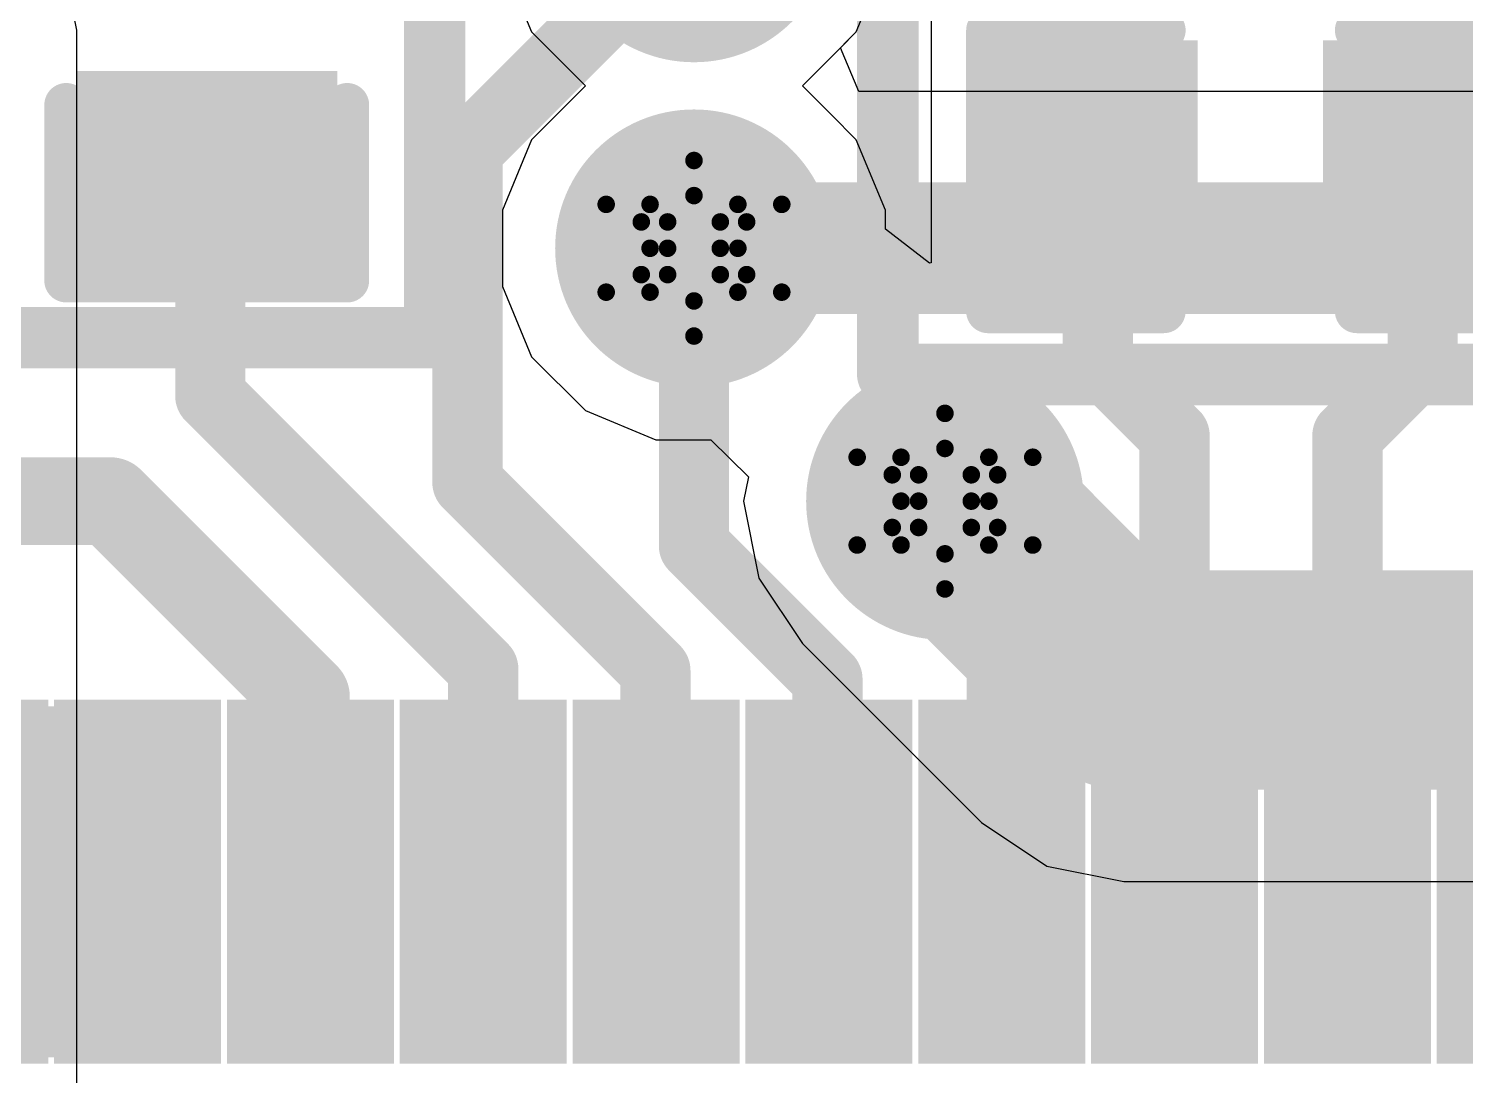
# Model space of a CAD drawing. Header units: inches. Extents: x -18 to 237, y -41 to 211.
# Drawn here: x 27.755 to 31.911, y 97.818 to 100.846 of the extents above; entities that cross this region are included whole.
import ezdxf

# ---------------------------------------------------------------- set-up
doc = ezdxf.new("R2010")
doc.units = ezdxf.units.IN
for name, color, linetype in [('Bottom Layer', 5, 'Continuous'), ('Bottom Solder', 6, 'Continuous'), ('Drill Drawing', 1, 'Continuous'), ('Top Layer', 1, 'Continuous'), ('Top Overlay', 2, 'Continuous'), ('Top Paste', 8, 'Continuous'), ('Top Solder', 216, 'Continuous'), ('Via Holes', 16, 'Continuous')]:
    doc.layers.add(name, color=color, linetype=linetype)

# ---------------------------------------------------------------- blocks, each defined once
blk = doc.blocks.new('24_VQFN__5_5_3_5__32')
at = {"layer": 'Top Layer'}
for points in [[(1.3, 1.89), (2.15, 1.89), (2.15, 1.61), (1.3, 1.61)], [(1.3, 1.39), (2.15, 1.39), (2.15, 1.11), (1.3, 1.11)], [(1.3, 0.89), (2.15, 0.89), (2.15, 0.61), (1.3, 0.61)], [(1.3, 0.39), (2.15, 0.39), (2.15, 0.11), (1.3, 0.11)], [(1.3, -0.11), (2.15, -0.11), (2.15, -0.39), (1.3, -0.39)], [(1.3, -0.61), (2.15, -0.61), (2.15, -0.89), (1.3, -0.89)], [(1.3, -1.11), (2.15, -1.11), (2.15, -1.39), (1.3, -1.39)], [(1.3, -1.61), (2.15, -1.61), (2.15, -1.89), (1.3, -1.89)]]:
    blk.add_hatch(color=1, dxfattribs=at).paths.add_polyline_path(points)
at = {"layer": 'Top Paste'}
for points in [[(1.3, 1.89), (2.15, 1.89), (2.15, 1.61), (1.3, 1.61)], [(1.3, 1.39), (2.15, 1.39), (2.15, 1.11), (1.3, 1.11)], [(1.3, 0.89), (2.15, 0.89), (2.15, 0.61), (1.3, 0.61)], [(1.3, 0.39), (2.15, 0.39), (2.15, 0.11), (1.3, 0.11)], [(1.3, -0.11), (2.15, -0.11), (2.15, -0.39), (1.3, -0.39)], [(1.3, -0.61), (2.15, -0.61), (2.15, -0.89), (1.3, -0.89)], [(1.3, -1.11), (2.15, -1.11), (2.15, -1.39), (1.3, -1.39)], [(1.3, -1.61), (2.15, -1.61), (2.15, -1.89), (1.3, -1.89)]]:
    blk.add_hatch(color=8, dxfattribs=at).paths.add_polyline_path(points)
at = {"layer": 'Top Solder'}
for points in [[(1.1984, 2.4916), (2.2516, 2.4916), (2.2516, 2.0084), (1.1984, 2.0084)], [(1.1984, 1.9916), (2.2516, 1.9916), (2.2516, 1.5084), (1.1984, 1.5084)], [(1.1984, 1.4916), (2.2516, 1.4916), (2.2516, 1.0084), (1.1984, 1.0084)], [(1.1984, 0.9916), (2.2516, 0.9916), (2.2516, 0.5084), (1.1984, 0.5084)], [(1.1984, 0.4916), (2.2516, 0.4916), (2.2516, 0.0084), (1.1984, 0.0084)], [(1.1984, -0.0084), (2.2516, -0.0084), (2.2516, -0.4916), (1.1984, -0.4916)], [(1.1984, -0.5084), (2.2516, -0.5084), (2.2516, -0.9916), (1.1984, -0.9916)], [(1.1984, -1.0084), (2.2516, -1.0084), (2.2516, -1.4916), (1.1984, -1.4916)], [(1.1984, -1.5084), (2.2516, -1.5084), (2.2516, -1.9916), (1.1984, -1.9916)], [(1.1984, -2.0084), (2.2516, -2.0084), (2.2516, -2.4916), (1.1984, -2.4916)]]:
    blk.add_hatch(color=216, dxfattribs=at).paths.add_polyline_path(points)
blk = doc.blocks.new('C___0402_146')
at = {"layer": 'Top Layer'}
for points in [[(-0.6985, -0.3175), (-0.6985, 0.3175), (-0.2413, 0.3175), (-0.2413, -0.3175)], [(0.2413, -0.3175), (0.2413, 0.3175), (0.6985, 0.3175), (0.6985, -0.3175)]]:
    blk.add_hatch(color=1, dxfattribs=at).paths.add_polyline_path(points)
at = {"layer": 'Top Paste'}
for points in [[(-0.6985, -0.3175), (-0.6985, 0.3175), (-0.2413, 0.3175), (-0.2413, -0.3175)], [(0.2413, -0.3175), (0.2413, 0.3175), (0.6985, 0.3175), (0.6985, -0.3175)]]:
    blk.add_hatch(color=8, dxfattribs=at).paths.add_polyline_path(points)
at = {"layer": 'Top Solder'}
for points in [[(-0.7585, -0.3775), (-0.7585, 0.3775), (-0.1813, 0.3775), (-0.1813, -0.3775)], [(0.1813, -0.3775), (0.1813, 0.3775), (0.7585, 0.3775), (0.7585, -0.3775)]]:
    blk.add_hatch(color=216, dxfattribs=at).paths.add_polyline_path(points)
at = {"layer": 'Top Overlay', "const_width": 0.127}
for points in [[(-0.7874, -0.4064), (-0.7874, 0.4064)], [(-0.2794, 0.4064), (-0.7874, 0.4064)], [(0.7874, 0.4064), (0.2794, 0.4064)], [(0.7874, -0.4064), (0.7874, 0.4064)], [(-0.2794, -0.4064), (-0.7874, -0.4064)], [(0.7874, -0.4064), (0.2794, -0.4064)]]:
    blk.add_lwpolyline(points, dxfattribs=at)
at = {"layer": 'Top Overlay', "const_width": 0.0635}
for points in [[(-0.8191, 0.4064, 1), (-0.7556, 0.4064, 1)], [(-0.8191, 0.4064, 1), (-0.7556, 0.4064, 1)], [(-0.3111, 0.4064, 1), (-0.2477, 0.4064, 1)], [(0.2477, 0.4064, 1), (0.3111, 0.4064, 1)], [(0.7556, 0.4064, 1), (0.8191, 0.4064, 1)], [(0.7556, 0.4064, 1), (0.8191, 0.4064, 1)], [(-0.8191, -0.4064, 1), (-0.7556, -0.4064, 1)], [(-0.8191, -0.4064, 1), (-0.7556, -0.4064, 1)], [(-0.3111, -0.4064, 1), (-0.2477, -0.4064, 1)], [(0.2477, -0.4064, 1), (0.3111, -0.4064, 1)], [(0.7556, -0.4064, 1), (0.8191, -0.4064, 1)], [(0.7556, -0.4064, 1), (0.8191, -0.4064, 1)]]:
    blk.add_lwpolyline(points, format="xyb", close=True, dxfattribs=at)
blk = doc.blocks.new('C___0402_152')
at = {"layer": 'Top Layer'}
for points in [[(-0.6985, -0.3175), (-0.6985, 0.3175), (-0.2413, 0.3175), (-0.2413, -0.3175)], [(0.2413, -0.3175), (0.2413, 0.3175), (0.6985, 0.3175), (0.6985, -0.3175)]]:
    blk.add_hatch(color=1, dxfattribs=at).paths.add_polyline_path(points)
at = {"layer": 'Top Paste'}
for points in [[(-0.6985, -0.3175), (-0.6985, 0.3175), (-0.2413, 0.3175), (-0.2413, -0.3175)], [(0.2413, -0.3175), (0.2413, 0.3175), (0.6985, 0.3175), (0.6985, -0.3175)]]:
    blk.add_hatch(color=8, dxfattribs=at).paths.add_polyline_path(points)
at = {"layer": 'Top Solder'}
for points in [[(-0.7585, -0.3775), (-0.7585, 0.3775), (-0.1813, 0.3775), (-0.1813, -0.3775)], [(0.1813, -0.3775), (0.1813, 0.3775), (0.7585, 0.3775), (0.7585, -0.3775)]]:
    blk.add_hatch(color=216, dxfattribs=at).paths.add_polyline_path(points)
at = {"layer": 'Top Overlay', "const_width": 0.127}
for points in [[(-0.7874, 0.4064), (-0.7874, -0.4064)], [(-0.2794, 0.4064), (-0.7874, 0.4064)], [(0.7874, 0.4064), (0.2794, 0.4064)], [(0.7874, 0.4064), (0.7874, -0.4064)], [(-0.2794, -0.4064), (-0.7874, -0.4064)], [(0.7874, -0.4064), (0.2794, -0.4064)]]:
    blk.add_lwpolyline(points, dxfattribs=at)
at = {"layer": 'Top Overlay', "const_width": 0.0635}
for points in [[(-0.8191, 0.4064, 1), (-0.7556, 0.4064, 1)], [(-0.8191, 0.4064, 1), (-0.7556, 0.4064, 1)], [(-0.3111, 0.4064, 1), (-0.2477, 0.4064, 1)], [(0.2477, 0.4064, 1), (0.3111, 0.4064, 1)], [(0.7556, 0.4064, 1), (0.8191, 0.4064, 1)], [(0.7556, 0.4064, 1), (0.8191, 0.4064, 1)], [(-0.8191, -0.4064, 1), (-0.7556, -0.4064, 1)], [(-0.8191, -0.4064, 1), (-0.7556, -0.4064, 1)], [(-0.3111, -0.4064, 1), (-0.2477, -0.4064, 1)], [(0.2477, -0.4064, 1), (0.3111, -0.4064, 1)], [(0.7556, -0.4064, 1), (0.8191, -0.4064, 1)], [(0.7556, -0.4064, 1), (0.8191, -0.4064, 1)]]:
    blk.add_lwpolyline(points, format="xyb", close=True, dxfattribs=at)

msp = doc.modelspace()

# ---------------------------------------------------------------- hatches: boundary and pattern name
at = {"layer": 'Bottom Layer'}
h = msp.add_hatch(color=5, dxfattribs=at)
edge = h.paths.add_edge_path()
edge.add_arc((29.6799, 100.2104), 0.3, 0, 360)
h = msp.add_hatch(color=5, dxfattribs=at)
edge = h.paths.add_edge_path()
edge.add_arc((30.406, 99.4788), 0.3, 0, 360)
at = {"layer": 'Bottom Solder'}
h = msp.add_hatch(color=6, dxfattribs=at)
edge = h.paths.add_edge_path()
edge.add_arc((29.6799, 101.1502), 0.4016, 0, 360)
h = msp.add_hatch(color=6, dxfattribs=at)
edge = h.paths.add_edge_path()
edge.add_arc((29.6799, 100.2104), 0.4016, 0, 360)
h = msp.add_hatch(color=6, dxfattribs=at)
edge = h.paths.add_edge_path()
edge.add_arc((30.406, 99.4788), 0.4016, 0, 360)
at = {"layer": 'Top Layer'}
h = msp.add_hatch(color=1, dxfattribs=at)
edge = h.paths.add_edge_path()
edge.add_arc((29.6799, 100.2104), 0.3, 0, 360)
h = msp.add_hatch(color=1, dxfattribs=at)
edge = h.paths.add_edge_path()
edge.add_arc((30.406, 99.4788), 0.3, 0, 360)
msp.add_hatch(color=1, dxfattribs=at).paths.add_polyline_path([(26.7186, 97.8692), (28.2103, 97.8692), (28.2103, 98.8852), (26.7186, 98.8852)])
at = {"layer": 'Top Solder'}
h = msp.add_hatch(color=216, dxfattribs=at)
edge = h.paths.add_edge_path()
edge.add_arc((29.6799, 101.1502), 0.4016, 0, 360)
h = msp.add_hatch(color=216, dxfattribs=at)
edge = h.paths.add_edge_path()
edge.add_arc((29.6799, 100.2104), 0.4016, 0, 360)
h = msp.add_hatch(color=216, dxfattribs=at)
edge = h.paths.add_edge_path()
edge.add_arc((30.406, 99.4788), 0.4016, 0, 360)
at = {"layer": 'Via Holes'}
h = msp.add_hatch(color=7, dxfattribs=at)
edge = h.paths.add_edge_path()
edge.add_arc((29.6799, 100.2104), 0.15, 0, 360)
h = msp.add_hatch(color=7, dxfattribs=at)
edge = h.paths.add_edge_path()
edge.add_arc((30.406, 99.4788), 0.15, 0, 360)

# ---------------------------------------------------------------- linework, layer by layer
at = {"layer": 'Bottom Layer'}
for p, q in [((29.1259, 101.04), (29.2102, 100.8364)), ((30.1496, 100.8364), (30.2339, 101.04)), ((27.8942, 100.841), (27.8745, 100.9401)), ((27.8942, 94.3386), (27.8942, 100.841)), ((29.2102, 100.8364), (29.2834, 100.7633)), ((30.1038, 100.7907), (30.1496, 100.8364)), ((30.1564, 100.6637), (30.1038, 100.7907)), ((29.2834, 100.7633), (29.3658, 100.6803)), ((29.3658, 100.6803), (29.2834, 100.5974)), ((33.3562, 100.6637), (30.1564, 100.6637)), ((29.2834, 100.5974), (29.2102, 100.5243)), ((29.2102, 100.5243), (29.1259, 100.3206)), ((29.1259, 100.3206), (29.1259, 100.1002)), ((29.1259, 100.1002), (29.2102, 99.8966)), ((29.2102, 99.8966), (29.3661, 99.7408)), ((29.3661, 99.7408), (29.5697, 99.6564)), ((29.5697, 99.6564), (29.7291, 99.6564)), ((29.7291, 99.6564), (29.8372, 99.549)), ((29.8372, 99.549), (29.8233, 99.4788)), ((29.8233, 99.4788), (29.8676, 99.2558)), ((29.8676, 99.2558), (29.9939, 99.0667)), ((29.9939, 99.0667), (30.5113, 98.5494)), ((30.5113, 98.5494), (30.7004, 98.4231)), ((30.7004, 98.4231), (30.9233, 98.3787)), ((30.9233, 98.3787), (34.5137, 98.3787))]:
    msp.add_line(p, q, dxfattribs=at)
for points, const_width in [([(29.6799, 100.2104), (33.5439, 100.2104)], 0.381), ([(30.406, 99.4788), (30.9233, 98.9614)], 0.635), ([(30.9233, 98.9614), (34.5137, 98.9614)], 0.635)]:
    msp.add_lwpolyline(points, dxfattribs=dict(at, const_width=const_width))
for points, const_width in [([(29.5847, 100.2104, 1), (29.7752, 100.2104, 1)], 0.1905), ([(30.2472, 99.4788, 1), (30.5647, 99.4788, 1)], 0.3175), ([(30.7646, 98.9614, 1), (31.0821, 98.9614, 1)], 0.3175), ([(30.7646, 98.9614, 1), (31.0821, 98.9614, 1)], 0.3175)]:
    msp.add_lwpolyline(points, format="xyb", close=True, dxfattribs=dict(at, const_width=const_width))
at = {"layer": 'Drill Drawing', "const_width": 0.0508}
for points in [[(29.5529, 100.3374), (29.6799, 100.4644)], [(29.6799, 100.4644), (29.8069, 100.3374)], [(29.6037, 100.2866), (29.6799, 100.3628)], [(29.6799, 100.3628), (29.7561, 100.2866)], [(29.4259, 100.3374), (29.5529, 100.2104)], [(29.4259, 100.3374), (29.5529, 100.3374)], [(29.8069, 100.3374), (29.9339, 100.3374)], [(29.8069, 100.2104), (29.9339, 100.3374)], [(29.5275, 100.2866), (29.6037, 100.2104)], [(29.5275, 100.2866), (29.6037, 100.2866)], [(29.7561, 100.2866), (29.8323, 100.2866)], [(29.7561, 100.2104), (29.8323, 100.2866)], [(29.4259, 100.0834), (29.5529, 100.2104)], [(29.5275, 100.1342), (29.6037, 100.2104)], [(29.7561, 100.2104), (29.8323, 100.1342)], [(29.8069, 100.2104), (29.9339, 100.0834)], [(29.5275, 100.1342), (29.6037, 100.1342)], [(29.6037, 100.1342), (29.6799, 100.058)], [(29.6799, 100.058), (29.7561, 100.1342)], [(29.7561, 100.1342), (29.8323, 100.1342)], [(29.4259, 100.0834), (29.5529, 100.0834)], [(29.5529, 100.0834), (29.6799, 99.9564)], [(29.6799, 99.9564), (29.8069, 100.0834)], [(29.8069, 100.0834), (29.9339, 100.0834)], [(30.279, 99.6058), (30.406, 99.7328)], [(30.406, 99.7328), (30.533, 99.6058)], [(30.152, 99.6058), (30.279, 99.4788)], [(30.152, 99.6058), (30.279, 99.6058)], [(30.3298, 99.555), (30.406, 99.6312)], [(30.406, 99.6312), (30.4822, 99.555)], [(30.533, 99.6058), (30.66, 99.6058)], [(30.533, 99.4788), (30.66, 99.6058)], [(30.2536, 99.555), (30.3298, 99.4788)], [(30.2536, 99.555), (30.3298, 99.555)], [(30.4822, 99.555), (30.5584, 99.555)], [(30.4822, 99.4788), (30.5584, 99.555)], [(30.152, 99.3518), (30.279, 99.4788)], [(30.2536, 99.4026), (30.3298, 99.4788)], [(30.4822, 99.4788), (30.5584, 99.4026)], [(30.533, 99.4788), (30.66, 99.3518)], [(30.2536, 99.4026), (30.3298, 99.4026)], [(30.3298, 99.4026), (30.406, 99.3264)], [(30.406, 99.3264), (30.4822, 99.4026)], [(30.4822, 99.4026), (30.5584, 99.4026)], [(30.152, 99.3518), (30.279, 99.3518)], [(30.279, 99.3518), (30.406, 99.2248)], [(30.406, 99.2248), (30.533, 99.3518)], [(30.533, 99.3518), (30.66, 99.3518)]]:
    msp.add_lwpolyline(points, dxfattribs=at)
at = {"layer": 'Drill Drawing', "const_width": 0.0254}
for points in [[(29.6672, 100.4644, 1), (29.6926, 100.4644, 1)], [(29.6672, 100.4644, 1), (29.6926, 100.4644, 1)], [(29.6672, 100.3628, 1), (29.6926, 100.3628, 1)], [(29.6672, 100.3628, 1), (29.6926, 100.3628, 1)], [(29.4132, 100.3374, 1), (29.4386, 100.3374, 1)], [(29.4132, 100.3374, 1), (29.4386, 100.3374, 1)], [(29.5402, 100.3374, 1), (29.5656, 100.3374, 1)], [(29.5402, 100.3374, 1), (29.5656, 100.3374, 1)], [(29.7942, 100.3374, 1), (29.8196, 100.3374, 1)], [(29.7942, 100.3374, 1), (29.8196, 100.3374, 1)], [(29.9212, 100.3374, 1), (29.9466, 100.3374, 1)], [(29.9212, 100.3374, 1), (29.9466, 100.3374, 1)], [(29.5148, 100.2866, 1), (29.5402, 100.2866, 1)], [(29.5148, 100.2866, 1), (29.5402, 100.2866, 1)], [(29.591, 100.2866, 1), (29.6164, 100.2866, 1)], [(29.591, 100.2866, 1), (29.6164, 100.2866, 1)], [(29.7434, 100.2866, 1), (29.7688, 100.2866, 1)], [(29.7434, 100.2866, 1), (29.7688, 100.2866, 1)], [(29.8196, 100.2866, 1), (29.845, 100.2866, 1)], [(29.8196, 100.2866, 1), (29.845, 100.2866, 1)], [(29.5402, 100.2104, 1), (29.5656, 100.2104, 1)], [(29.5402, 100.2104, 1), (29.5656, 100.2104, 1)], [(29.591, 100.2104, 1), (29.6164, 100.2104, 1)], [(29.591, 100.2104, 1), (29.6164, 100.2104, 1)], [(29.7434, 100.2104, 1), (29.7688, 100.2104, 1)], [(29.7434, 100.2104, 1), (29.7688, 100.2104, 1)], [(29.7942, 100.2104, 1), (29.8196, 100.2104, 1)], [(29.7942, 100.2104, 1), (29.8196, 100.2104, 1)], [(29.5148, 100.1342, 1), (29.5402, 100.1342, 1)], [(29.5148, 100.1342, 1), (29.5402, 100.1342, 1)], [(29.591, 100.1342, 1), (29.6164, 100.1342, 1)], [(29.591, 100.1342, 1), (29.6164, 100.1342, 1)], [(29.7434, 100.1342, 1), (29.7688, 100.1342, 1)], [(29.7434, 100.1342, 1), (29.7688, 100.1342, 1)], [(29.8196, 100.1342, 1), (29.845, 100.1342, 1)], [(29.8196, 100.1342, 1), (29.845, 100.1342, 1)], [(29.4132, 100.0834, 1), (29.4386, 100.0834, 1)], [(29.4132, 100.0834, 1), (29.4386, 100.0834, 1)], [(29.5402, 100.0834, 1), (29.5656, 100.0834, 1)], [(29.5402, 100.0834, 1), (29.5656, 100.0834, 1)], [(29.6672, 100.058, 1), (29.6926, 100.058, 1)], [(29.6672, 100.058, 1), (29.6926, 100.058, 1)], [(29.7942, 100.0834, 1), (29.8196, 100.0834, 1)], [(29.7942, 100.0834, 1), (29.8196, 100.0834, 1)], [(29.9212, 100.0834, 1), (29.9466, 100.0834, 1)], [(29.9212, 100.0834, 1), (29.9466, 100.0834, 1)], [(29.6672, 99.9564, 1), (29.6926, 99.9564, 1)], [(29.6672, 99.9564, 1), (29.6926, 99.9564, 1)], [(30.3933, 99.7328, 1), (30.4187, 99.7328, 1)], [(30.3933, 99.7328, 1), (30.4187, 99.7328, 1)], [(30.1393, 99.6058, 1), (30.1647, 99.6058, 1)], [(30.1393, 99.6058, 1), (30.1647, 99.6058, 1)], [(30.2663, 99.6058, 1), (30.2917, 99.6058, 1)], [(30.2663, 99.6058, 1), (30.2917, 99.6058, 1)], [(30.3933, 99.6312, 1), (30.4187, 99.6312, 1)], [(30.3933, 99.6312, 1), (30.4187, 99.6312, 1)], [(30.5203, 99.6058, 1), (30.5457, 99.6058, 1)], [(30.5203, 99.6058, 1), (30.5457, 99.6058, 1)], [(30.6473, 99.6058, 1), (30.6727, 99.6058, 1)], [(30.6473, 99.6058, 1), (30.6727, 99.6058, 1)], [(30.2409, 99.555, 1), (30.2663, 99.555, 1)], [(30.2409, 99.555, 1), (30.2663, 99.555, 1)], [(30.3171, 99.555, 1), (30.3425, 99.555, 1)], [(30.3171, 99.555, 1), (30.3425, 99.555, 1)], [(30.4695, 99.555, 1), (30.4949, 99.555, 1)], [(30.4695, 99.555, 1), (30.4949, 99.555, 1)], [(30.5457, 99.555, 1), (30.5711, 99.555, 1)], [(30.5457, 99.555, 1), (30.5711, 99.555, 1)], [(30.2663, 99.4788, 1), (30.2917, 99.4788, 1)], [(30.2663, 99.4788, 1), (30.2917, 99.4788, 1)], [(30.3171, 99.4788, 1), (30.3425, 99.4788, 1)], [(30.3171, 99.4788, 1), (30.3425, 99.4788, 1)], [(30.4695, 99.4788, 1), (30.4949, 99.4788, 1)], [(30.4695, 99.4788, 1), (30.4949, 99.4788, 1)], [(30.5203, 99.4788, 1), (30.5457, 99.4788, 1)], [(30.5203, 99.4788, 1), (30.5457, 99.4788, 1)], [(30.2409, 99.4026, 1), (30.2663, 99.4026, 1)], [(30.2409, 99.4026, 1), (30.2663, 99.4026, 1)], [(30.3171, 99.4026, 1), (30.3425, 99.4026, 1)], [(30.3171, 99.4026, 1), (30.3425, 99.4026, 1)], [(30.4695, 99.4026, 1), (30.4949, 99.4026, 1)], [(30.4695, 99.4026, 1), (30.4949, 99.4026, 1)], [(30.5457, 99.4026, 1), (30.5711, 99.4026, 1)], [(30.5457, 99.4026, 1), (30.5711, 99.4026, 1)], [(30.1393, 99.3518, 1), (30.1647, 99.3518, 1)], [(30.1393, 99.3518, 1), (30.1647, 99.3518, 1)], [(30.2663, 99.3518, 1), (30.2917, 99.3518, 1)], [(30.2663, 99.3518, 1), (30.2917, 99.3518, 1)], [(30.5203, 99.3518, 1), (30.5457, 99.3518, 1)], [(30.5203, 99.3518, 1), (30.5457, 99.3518, 1)], [(30.6473, 99.3518, 1), (30.6727, 99.3518, 1)], [(30.6473, 99.3518, 1), (30.6727, 99.3518, 1)], [(30.3933, 99.3264, 1), (30.4187, 99.3264, 1)], [(30.3933, 99.3264, 1), (30.4187, 99.3264, 1)], [(30.3933, 99.2248, 1), (30.4187, 99.2248, 1)], [(30.3933, 99.2248, 1), (30.4187, 99.2248, 1)]]:
    msp.add_lwpolyline(points, format="xyb", close=True, dxfattribs=at)
at = {"layer": 'Top Layer'}
for p, q in [((30.1496, 100.8364), (30.2339, 101.04)), ((30.3657, 101.0061), (30.3657, 100.1687)), ((30.0764, 100.7633), (30.1496, 100.8364)), ((29.994, 100.6803), (30.0764, 100.7633)), ((30.0764, 100.5974), (29.994, 100.6803)), ((30.1496, 100.5243), (30.0764, 100.5974)), ((30.2339, 100.3206), (30.1496, 100.5243)), ((30.2339, 100.2659), (30.2339, 100.3206)), ((30.3609, 100.1675), (30.2339, 100.2659)), ((30.3657, 100.1687), (30.3609, 100.1675))]:
    msp.add_line(p, q, dxfattribs=at)
for points, const_width in [([(30.8483, 99.8904), (30.8483, 103.8012)], 0.2032), ([(31.7881, 100.4346), (31.7881, 102.1872)], 0.2032), ([(29.0246, 100.4949), (29.6799, 101.1502)], 0.2032), ([(29.0246, 99.5323), (29.0246, 100.4949)], 0.2032), ([(28.2703, 100.4346), (28.2806, 100.4243)], 0.2032), ([(31.7881, 99.8862), (31.7881, 100.4346)], 0.2032), ([(28.2806, 99.7834), (28.2806, 100.4243)], 0.2032), ([(29.6799, 99.3497), (29.6799, 100.2104)], 0.2032), ([(30.8483, 99.8904), (31.0703, 99.6684)], 0.2032), ([(31.5703, 99.6684), (31.7881, 99.8862)], 0.2032), ([(28.2806, 99.7834), (29.0703, 98.9937)], 0.2032), ([(31.0703, 98.3782), (31.0703, 99.6684)], 0.2032), ([(31.5703, 98.3782), (31.5703, 99.6684)], 0.2032), ([(29.0246, 99.5323), (29.5683, 98.9885)], 0.2032), ([(26.1484, 99.4788), (27.9912, 99.4788)], 0.254), ([(27.9912, 99.4788), (28.5573, 98.9126)], 0.254), ([(29.6799, 99.3497), (30.0661, 98.9636)], 0.2032), ([(30.5703, 98.3782), (30.5703, 99.082)], 0.2032), ([(29.0703, 98.3782), (29.0703, 98.9937)], 0.2032), ([(29.5683, 98.3802), (29.5683, 98.9885)], 0.2032), ([(28.5573, 98.3912), (28.5573, 98.9126)], 0.254), ([(30.0661, 98.3824), (30.0661, 98.9636)], 0.2032), ([(28.5573, 98.3912), (28.5703, 98.3782)], 0.254), ([(29.5683, 98.3802), (29.5703, 98.3782)], 0.2032), ([(30.0661, 98.3824), (30.0703, 98.3782)], 0.2032)]:
    msp.add_lwpolyline(points, dxfattribs=dict(at, const_width=const_width))
for points, const_width in [([(28.9738, 100.4949, 1), (29.0754, 100.4949, 1)], 0.1016), ([(28.9738, 100.4949, 1), (29.0754, 100.4949, 1)], 0.1016), ([(28.2195, 100.4346, 1), (28.3211, 100.4346, 1)], 0.1016), ([(31.7373, 100.4346, 1), (31.8389, 100.4346, 1)], 0.1016), ([(31.7373, 100.4346, 1), (31.8389, 100.4346, 1)], 0.1016), ([(28.2298, 100.4243, 1), (28.3314, 100.4243, 1)], 0.1016), ([(28.2298, 100.4243, 1), (28.3314, 100.4243, 1)], 0.1016), ([(29.6291, 100.2104, 1), (29.7307, 100.2104, 1)], 0.1016), ([(30.7975, 99.8904, 1), (30.8991, 99.8904, 1)], 0.1016), ([(30.7975, 99.8904, 1), (30.8991, 99.8904, 1)], 0.1016), ([(31.7373, 99.8862, 1), (31.8389, 99.8862, 1)], 0.1016), ([(31.7373, 99.8862, 1), (31.8389, 99.8862, 1)], 0.1016), ([(28.2298, 99.7834, 1), (28.3314, 99.7834, 1)], 0.1016), ([(28.2298, 99.7834, 1), (28.3314, 99.7834, 1)], 0.1016), ([(31.0195, 99.6684, 1), (31.1211, 99.6684, 1)], 0.1016), ([(31.0195, 99.6684, 1), (31.1211, 99.6684, 1)], 0.1016), ([(31.5195, 99.6684, 1), (31.6211, 99.6684, 1)], 0.1016), ([(31.5195, 99.6684, 1), (31.6211, 99.6684, 1)], 0.1016), ([(28.9738, 99.5323, 1), (29.0754, 99.5323, 1)], 0.1016), ([(28.9738, 99.5323, 1), (29.0754, 99.5323, 1)], 0.1016), ([(27.9277, 99.4788, 1), (28.0547, 99.4788, 1)], 0.127), ([(27.9277, 99.4788, 1), (28.0547, 99.4788, 1)], 0.127), ([(30.3552, 99.4788, 1), (30.4568, 99.4788, 1)], 0.1016), ([(29.6291, 99.3497, 1), (29.7307, 99.3497, 1)], 0.1016), ([(29.6291, 99.3497, 1), (29.7307, 99.3497, 1)], 0.1016), ([(30.5195, 99.082, 1), (30.6211, 99.082, 1)], 0.1016), ([(30.5195, 99.082, 1), (30.6211, 99.082, 1)], 0.1016), ([(29.0195, 98.9937, 1), (29.1211, 98.9937, 1)], 0.1016), ([(29.0195, 98.9937, 1), (29.1211, 98.9937, 1)], 0.1016), ([(29.5175, 98.9885, 1), (29.6191, 98.9885, 1)], 0.1016), ([(29.5175, 98.9885, 1), (29.6191, 98.9885, 1)], 0.1016), ([(28.4938, 98.9126, 1), (28.6208, 98.9126, 1)], 0.127), ([(28.4938, 98.9126, 1), (28.6208, 98.9126, 1)], 0.127), ([(30.0153, 98.9636, 1), (30.1169, 98.9636, 1)], 0.1016), ([(30.0153, 98.9636, 1), (30.1169, 98.9636, 1)], 0.1016), ([(28.4938, 98.3912, 1), (28.6208, 98.3912, 1)], 0.127), ([(28.4938, 98.3912, 1), (28.6208, 98.3912, 1)], 0.127), ([(28.5068, 98.3782, 1), (28.6338, 98.3782, 1)], 0.127), ([(29.0195, 98.3782, 1), (29.1211, 98.3782, 1)], 0.1016), ([(29.5175, 98.3802, 1), (29.6191, 98.3802, 1)], 0.1016), ([(29.5175, 98.3802, 1), (29.6191, 98.3802, 1)], 0.1016), ([(29.5195, 98.3782, 1), (29.6211, 98.3782, 1)], 0.1016), ([(30.0153, 98.3824, 1), (30.1169, 98.3824, 1)], 0.1016), ([(30.0153, 98.3824, 1), (30.1169, 98.3824, 1)], 0.1016), ([(30.0195, 98.3782, 1), (30.1211, 98.3782, 1)], 0.1016), ([(30.5195, 98.3782, 1), (30.6211, 98.3782, 1)], 0.1016), ([(31.0195, 98.3782, 1), (31.1211, 98.3782, 1)], 0.1016), ([(31.5195, 98.3782, 1), (31.6211, 98.3782, 1)], 0.1016)]:
    msp.add_lwpolyline(points, format="xyb", close=True, dxfattribs=dict(at, const_width=const_width))
at = {"layer": 'Top Layer', "const_width": 0.2032}
msp.add_lwpolyline([(30.406, 99.4788, -0.198912), (30.5703, 99.082)], format="xyb", dxfattribs=at)
at = {"layer": 'Top Overlay', "const_width": 0.1778}
for points in [[(28.9297, 99.952), (28.9297, 101.9595)], [(30.2406, 99.8452), (30.2406, 101.5761)], [(25.5533, 99.952), (28.9297, 99.952)], [(30.2406, 99.8452), (32.7464, 99.8452)]]:
    msp.add_lwpolyline(points, dxfattribs=at)
at = {"layer": 'Top Overlay', "const_width": 0.0889}
for points in [[(28.8853, 99.952, 1), (28.9742, 99.952, 1)], [(28.8853, 99.952, 1), (28.9742, 99.952, 1)], [(30.1961, 99.8452, 1), (30.285, 99.8452, 1)], [(30.1961, 99.8452, 1), (30.285, 99.8452, 1)]]:
    msp.add_lwpolyline(points, format="xyb", close=True, dxfattribs=at)

# ---------------------------------------------------------------- block references
for name, p, rotation in [('C___0402_146', (28.2703, 100.9045), 270), ('C___0402_152', (31.3182, 100.4346), 180), ('24_VQFN__5_5_3_5__32', (29.8203, 96.6532), 90)]:
    msp.add_blockref(name, p, dxfattribs=dict(rotation=rotation))

doc.saveas('drawing.dxf')
